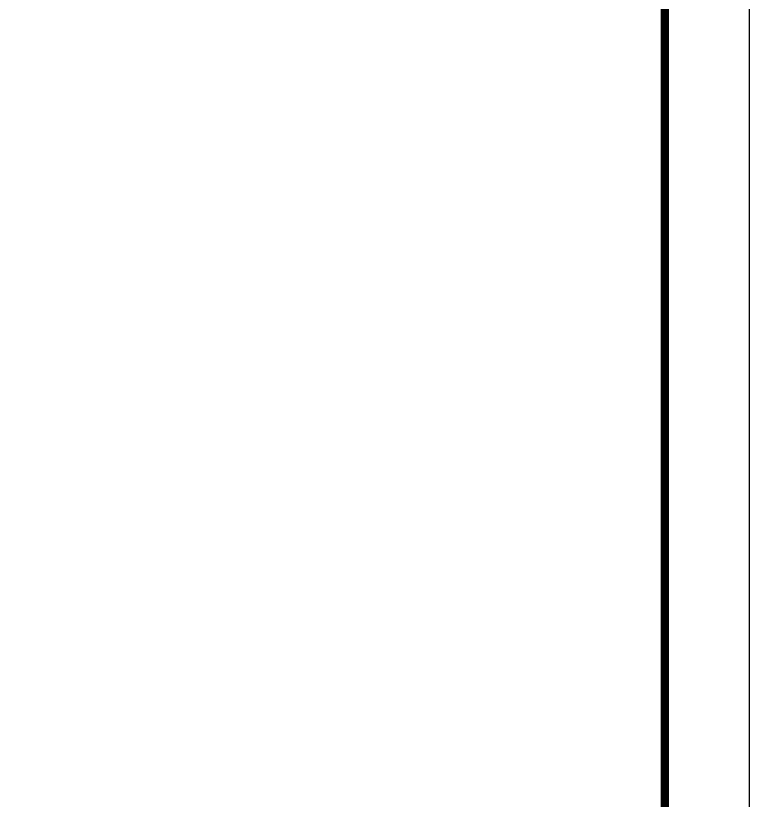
# Model space of a CAD drawing. Extents: x 393367 to 3005760, y 4998 to 826018.
# Drawn here: x 2863433 to 2865605, y 448570 to 450893 of the extents above; entities that cross this region are included whole.
import ezdxf

# ---------------------------------------------------------------- set-up
doc = ezdxf.new("R2010")
doc.units = 0
doc.header["$LTSCALE"] = 1000
doc.layers.get('0').update_dxf_attribs({"linetype": 'CONTINUOUS'})
doc.layers.add('yichutu', color=7, linetype='CONTINUOUS', true_color=0xffffff, plot=False)
doc.layers.add('图框', color=7, linetype='CONTINUOUS')

# ---------------------------------------------------------------- blocks, each defined once
blk = doc.blocks.new('GFDDDDRG')
at = {"layer": '图框'}
blk.add_lwpolyline([(923309.8, -107437), (923309.8, -159999.5), (893609.8, -159999.5), (893609.8, -107437)], close=True, dxfattribs=at)
blk.add_lwpolyline([(923309.8, -107437), (923309.8, -159999.5), (893609.8, -159999.5), (893609.8, -107437)], close=True, dxfattribs=at)
at = {"layer": '图框', "const_width": 50}
blk.add_lwpolyline([(894109.8, -159499.5), (922809.8, -159499.5), (922809.8, -108687), (894109.8, -108687)], close=True, dxfattribs=at)
blk = doc.blocks.new('yct-525-297-26250-14850-50-3002')
at = {"layer": 'yichutu', "color": 7, "true_color": 0xffffff}
blk.add_lwpolyline([(0, 0), (0, 14850), (26250, 14850), (26250, 0)], close=True, dxfattribs=at)

msp = doc.modelspace()

# ---------------------------------------------------------------- block references
at = {"xscale": 0.5, "yscale": 0.5, "zscale": 0.5}
msp.add_blockref('GFDDDDRG', (2403949.86148, 518369.20917), dxfattribs=at)
at = {"layer": 'yichutu', "rotation": 270}
msp.add_blockref('yct-525-297-26250-14850-50-3002', (2850754.75106, 464650.72831), dxfattribs=at)

doc.saveas('drawing.dxf')
